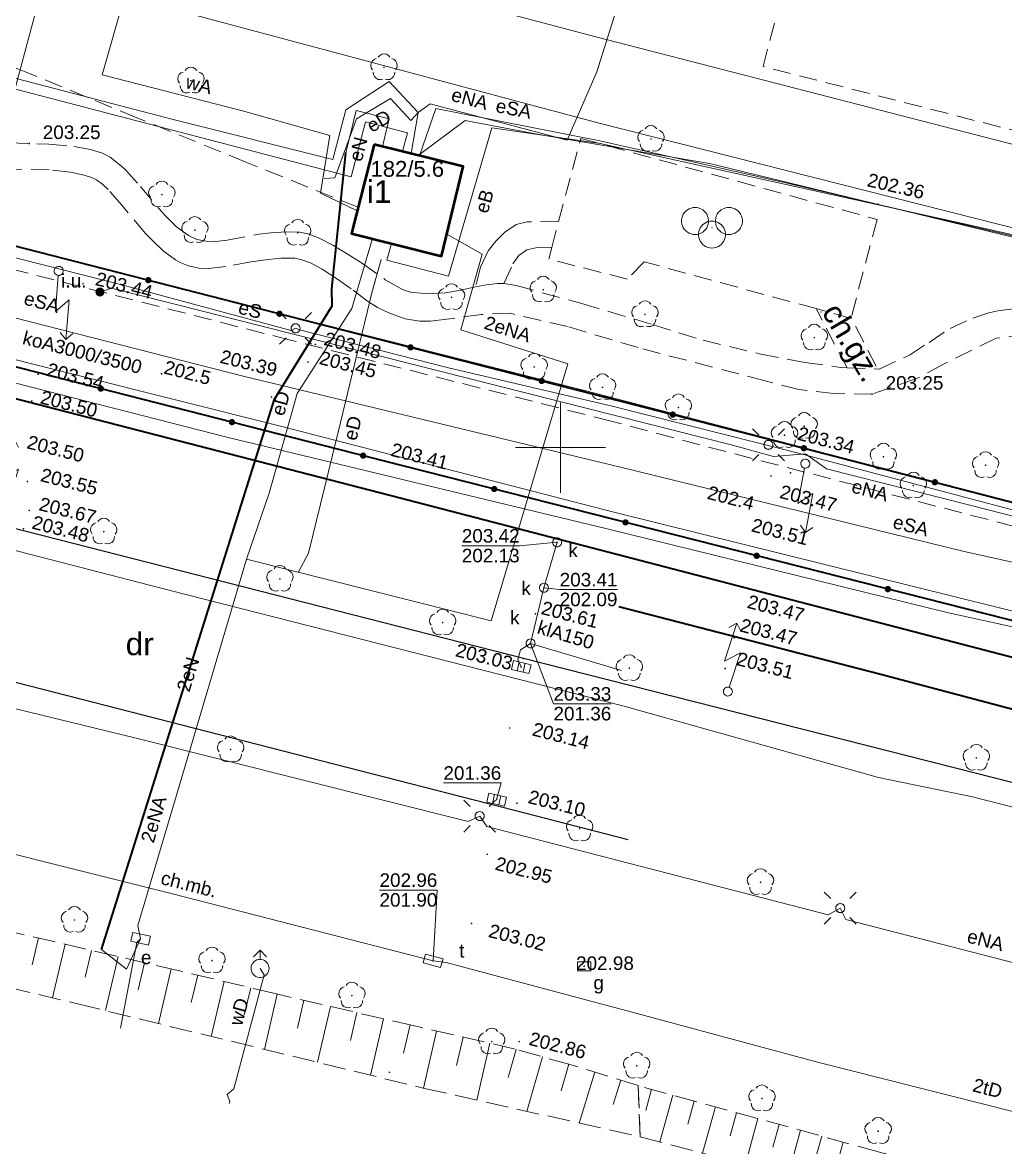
# Model space of a CAD drawing. Extents: x 0 to 7423283, y 0 to 5548300.
# Drawn here: x 7422270.2 to 7422324.7, y 5547711.2 to 5547773.6 of the extents above; entities that cross this region are included whole.
import ezdxf
from ezdxf.enums import TextEntityAlignment as Align

# ---------------------------------------------------------------- set-up
doc = ezdxf.new("R2010")
doc.units = 0
doc.header["$PDSIZE"] = 0.75
for name, pattern in [('PRZER1-1', [2, 1, -1]), ('PRZER2-1', [3, 2, -1]), ('PRZER2_5-1', [3.5, 2.5, -1])]:
    doc.linetypes.add(name, pattern=pattern)
doc.layers.get('0').update_dxf_attribs({"linetype": 'CONTINUOUS', "lineweight": 13})
for name, color, linetype, lineweight, true_color in [('BUBS04', 7, 'PRZER2-1', 18, 0x0a0909), ('BUBS05', 7, 'PRZER2-1', 18, 0x0a0909), ('EGBB01', 7, 'CONTINUOUS', 50, 0x0a0909), ('EGBB01_O', 7, 'CONTINUOUS', 50, 0x0a0909), ('EGBD03', 7, 'CONTINUOUS', 18, 0x008000), ('EGBP04', 7, 'CONTINUOUS', 18, 0x008000), ('EGBU01', 7, 'PRZER1-1', 18, 0x008000), ('EGBU01_O', 7, 'PRZER1-1', 18, 0x008000), ('OBOP02', 7, 'CONTINUOUS', 18, 0x008000), ('SUOP03', 1, 'CONTINUOUS', 35, 0xff0000), ('SUPE03', 1, 'CONTINUOUS', 18, 0xff0000), ('SUPE03_O', 1, 'CONTINUOUS', 18, 0xff0000), ('SUPE04', 1, 'CONTINUOUS', 18, 0xff0000), ('SUPE04_O', 1, 'CONTINUOUS', 18, 0xff0000), ('SUPE06', 1, 'CONTINUOUS', 18, 0xff0000), ('SUPE06_O', 1, 'CONTINUOUS', 18, 0xff0000), ('SUPK02', 7, 'CONTINUOUS', 18, 0x803300), ('SUPK02_O', 7, 'CONTINUOUS', 18, 0x803300), ('SUPK03', 7, 'CONTINUOUS', 18, 0x803300), ('SUPK03_O', 7, 'CONTINUOUS', 18, 0x803300), ('SUPT01', 7, 'CONTINUOUS', 18, 0xff9100), ('SUPT01_O', 7, 'CONTINUOUS', 18, 0xff9100), ('SUPW03', 5, 'CONTINUOUS', 18, 0x0000ff), ('SUPW03_O', 5, 'CONTINUOUS', 18, 0x0000ff), ('SUUS02', 7, 'CONTINUOUS', 18, 0x0a0909), ('SUUS05', 7, 'CONTINUOUS', 18, 0x0a0909), ('SUUS15', 7, 'CONTINUOUS', 18, 0xff9100), ('SUUS15_O', 7, 'CONTINUOUS', 18, 0xff9100), ('SUUS18_01', 7, 'CONTINUOUS', 18, 0x0a0909), ('SUUS18_01_O', 7, 'CONTINUOUS', 18, 0x0a0909), ('SUUS22', 7, 'CONTINUOUS', 18, 0x0a0909), ('SUUS22_O', 7, 'CONTINUOUS', 18, 0x0a0909)]:
    doc.layers.add(name, color=color, linetype=linetype, lineweight=lineweight, true_color=true_color)
for name, color, linetype, lineweight in [('BUBZ02', 7, 'PRZER2_5-1', 18), ('GSLKOC', 7, 'CONTINUOUS', 18), ('GTGETI_O', 7, 'CONTINUOUS', 18), ('KTCR02', 7, 'PRZER2-1', 18), ('KTCR02_O', 7, 'PRZER2-1', 18), ('KTKR01', 7, 'CONTINUOUS', 25), ('KTOK05_01', 7, 'CONTINUOUS', 35), ('KTTR03', 7, 'CONTINUOUS', 35), ('RTPW02', 7, 'CONTINUOUS', 13), ('RTPW02_O', 7, 'CONTINUOUS', 13), ('SUSM', 7, 'CONTINUOUS', 18)]:
    doc.layers.add(name, color=color, linetype=linetype, lineweight=lineweight)
for name, color, linetype, true_color in [('SUPS01_03', 1, 'CONTINUOUS', 0xff0000), ('SUPS01_03_O', 1, 'CONTINUOUS', 0xff0000), ('SUPS01_04', 7, 'CONTINUOUS', 0xffd900), ('SUPS01_04_O', 7, 'CONTINUOUS', 0xffd900), ('SUPS01_05', 7, 'CONTINUOUS', 0x803300), ('SUPS01_05_O', 7, 'CONTINUOUS', 0x803300), ('SUPS01_07', 7, 'CONTINUOUS', 0xff9100), ('SUPS01_07_O', 7, 'CONTINUOUS', 0xff9100), ('SUUS31_01', 7, 'CONTINUOUS', 0x0a0909), ('SUUS31_01_O', 7, 'CONTINUOUS', 0x0a0909)]:
    doc.layers.add(name, color=color, linetype=linetype, true_color=true_color)
doc.styles.add('GEO-INFO', font='Arial')

# ---------------------------------------------------------------- blocks, each defined once
blk = doc.blocks.new('EPPGN')
blk.add_hatch(color=0).paths.add_polyline_path([(-0.09, 0), (-0.085595, -0.027812), (-0.072812, -0.052901), (-0.052901, -0.072812), (-0.027812, -0.085595), (0, -0.09), (0.027812, -0.085595), (0.052901, -0.072812), (0.072812, -0.052901), (0.085595, -0.027812), (0.09, 0), (0.085595, 0.027812), (0.072812, 0.052901), (0.052901, 0.072812), (0.027812, 0.085595), (0, 0.09), (-0.027812, 0.085595), (-0.052901, 0.072812), (-0.072812, 0.052901), (-0.085595, 0.027812)])
blk = doc.blocks.new('KOLO')
blk.add_hatch(color=0).paths.add_polyline_path([(0, 0.5), (-0.12941, 0.482963), (-0.25, 0.433013), (-0.353553, 0.353553), (-0.433013, 0.25), (-0.482963, 0.12941), (-0.5, 0), (-0.482963, -0.12941), (-0.433013, -0.25), (-0.353553, -0.353553), (-0.25, -0.433013), (-0.12941, -0.482963), (0, -0.5), (0.12941, -0.482963), (0.25, -0.433013), (0.353553, -0.353553), (0.433013, -0.25), (0.482963, -0.12941), (0.5, 0), (0.482963, 0.12941), (0.433013, 0.25), (0.353553, 0.353553), (0.25, 0.433013), (0.12941, 0.482963)])
blk = doc.blocks.new('SPDLP')
blk.add_hatch(color=0).paths.add_polyline_path([(-0.09, 0), (-0.085595, -0.027812), (-0.072812, -0.052901), (-0.052901, -0.072812), (-0.027812, -0.085595), (0, -0.09), (0.027812, -0.085595), (0.052901, -0.072812), (0.072812, -0.052901), (0.085595, -0.027812), (0.09, 0), (0.085595, 0.027812), (0.072812, 0.052901), (0.052901, 0.072812), (0.027812, 0.085595), (0, 0.09), (-0.027812, 0.085595), (-0.052901, 0.072812), (-0.072812, 0.052901), (-0.085595, 0.027812)])
at = {"color": 0}
for points in [[(-0.268652, 1.271938), (-0.048001, 1.40916), (0.20623, 1.462858), (0.463525, 1.426585), (0.693003, 1.304695), (0.867117, 1.11182), (0.964971, 0.871109)], [(-1.292703, 0.137547), (-1.355024, 0.389802), (-1.327532, 0.648184), (-1.213525, 0.881678), (-1.026689, 1.062258), (-0.78945, 1.168249), (-0.530282, 1.186929)], [(1.126667, 0.648554), (1.325358, 0.481106), (1.454989, 0.255912), (1.5, 0), (1.454989, -0.255912), (1.325358, -0.481106), (1.126667, -0.648554)], [(-0.530282, -1.186929), (-0.78945, -1.168249), (-1.026689, -1.062258), (-1.213525, -0.881678), (-1.327532, -0.648184), (-1.355024, -0.389802), (-1.292703, -0.137547)], [(0.964971, -0.871109), (0.867117, -1.11182), (0.693003, -1.304695), (0.463525, -1.426585), (0.20623, -1.462858), (-0.048001, -1.40916), (-0.268652, -1.271938)]]:
    blk.add_lwpolyline(points, dxfattribs=at)
blk = doc.blocks.new('SZAFA1')
at = {"color": 0}
blk.add_lwpolyline([(-1, -0.5), (-1, 0.5), (1, 0.5), (1, -0.5)], close=True, dxfattribs=at)
blk = doc.blocks.new('POINT')
at = {"color": 0}
blk.add_point((0, 0), dxfattribs=at)
blk = doc.blocks.new('SUSM07_01')
at = {"color": 0}
for points in [[(0.5, 0), (4.5, 0), (3.1, 1.4), (7.5, 1.4)], [(6.793489, 2.104679), (7.5, 1.4), (6.793489, 0.695321)]]:
    blk.add_lwpolyline(points, dxfattribs=at)
blk.add_lwpolyline([(0.5, 0), (0.482963, -0.12941), (0.433013, -0.25), (0.353553, -0.353553), (0.25, -0.433013), (0.12941, -0.482963), (0, -0.5), (-0.12941, -0.482963), (-0.25, -0.433013), (-0.353553, -0.353553), (-0.433013, -0.25), (-0.482963, -0.12941), (-0.5, 0), (-0.482963, 0.12941), (-0.433013, 0.25), (-0.353553, 0.353553), (-0.25, 0.433013), (-0.12941, 0.482963), (0, 0.5), (0.12941, 0.482963), (0.25, 0.433013), (0.353553, 0.353553), (0.433013, 0.25), (0.482963, 0.12941)], close=True, dxfattribs=at)
blk = doc.blocks.new('OKRAG_PELNY')
at = {"color": 0}
blk.add_lwpolyline([(0.5, 0), (0.482963, -0.12941), (0.433013, -0.25), (0.353553, -0.353553), (0.25, -0.433013), (0.12941, -0.482963), (0, -0.5), (-0.12941, -0.482963), (-0.25, -0.433013), (-0.353553, -0.353553), (-0.433013, -0.25), (-0.482963, -0.12941), (-0.5, 0), (-0.482963, 0.12941), (-0.433013, 0.25), (-0.353553, 0.353553), (-0.25, 0.433013), (-0.12941, 0.482963), (0, 0.5), (0.12941, 0.482963), (0.25, 0.433013), (0.353553, 0.353553), (0.433013, 0.25), (0.482963, 0.12941)], close=True, dxfattribs=at)
blk = doc.blocks.new('PROSTOKAT2-1_PELNY')
at = {"color": 0}
blk.add_lwpolyline([(1, 0.5), (1, -0.5), (-1, -0.5), (-1, 0.5)], close=True, dxfattribs=at)
blk = doc.blocks.new('PROSTOKAT1_5-1_PELNY')
at = {"color": 0}
blk.add_lwpolyline([(0.75, -0.5), (-0.75, -0.5), (-0.75, 0.5), (0.75, 0.5)], close=True, dxfattribs=at)
blk = doc.blocks.new('SUUS05')
at = {"color": 0}
blk.add_lwpolyline([(0.5, -0.25), (-0.5, -0.25), (-0.5, 0.25), (0.5, 0.25)], close=True, dxfattribs=at)
for points in [[(-0.175, -0.25), (-0.175, 0.25)], [(0.175, -0.25), (0.175, 0.25)]]:
    blk.add_lwpolyline(points, dxfattribs=at)
blk = doc.blocks.new('SUSM01_01')
at = {"color": 0}
for points in [[(-0.353553, 0.353553), (-0.212132, 0.212132)], [(0.353553, 0.353553), (0.212132, 0.212132)], [(-0.353553, -0.353553), (-0.212132, -0.212132)], [(0.353553, -0.353553), (0.212132, -0.212132)]]:
    blk.add_lwpolyline(points, dxfattribs=at)
blk.add_lwpolyline([(0.1, 0), (0.093969, -0.034202), (0.076604, -0.064279), (0.05, -0.086603), (0.025882, -0.096593), (0, -0.1), (-0.025882, -0.096593), (-0.05, -0.086603), (-0.073305, -0.068017), (-0.090097, -0.043388), (-0.098883, -0.014904), (-0.098883, 0.014904), (-0.090097, 0.043388), (-0.073305, 0.068017), (-0.05, 0.086603), (-0.022252, 0.097493), (0.007473, 0.09972), (0.036534, 0.093087), (0.062349, 0.078183), (0.082624, 0.056332), (0.095557, 0.029476)], close=True, dxfattribs=at)
blk = doc.blocks.new('SUUS02')
at = {"color": 0}
blk.add_lwpolyline([(1, 0), (0.984808, -0.173648), (0.939693, -0.34202), (0.866025, -0.5), (0.766044, -0.642788), (0.642788, -0.766044), (0.5, -0.866025), (0.34202, -0.939693), (0.173648, -0.984808), (0, -1), (-0.173648, -0.984808), (-0.34202, -0.939693), (-0.5, -0.866025), (-0.654861, -0.75575), (-0.786053, -0.618159), (-0.888835, -0.458227), (-0.959493, -0.281733), (-0.995472, -0.095056), (-0.995472, 0.095056), (-0.959493, 0.281733), (-0.888835, 0.458227), (-0.786053, 0.618159), (-0.654861, 0.75575), (-0.5, 0.866025), (-0.327068, 0.945001), (-0.142315, 0.989821), (0.047582, 0.998867), (0.235759, 0.971812), (0.415415, 0.909632), (0.580057, 0.814576), (0.723734, 0.690079), (0.841254, 0.540641), (0.928368, 0.371662), (0.981929, 0.189251)], close=True, dxfattribs=at)
for points in [[(1, 0), (2, 0)], [(1.292893, 0.707107), (2, 0), (1.292893, -0.707107)]]:
    blk.add_lwpolyline(points, dxfattribs=at)
blk = doc.blocks.new('BUBS04')
at = {"color": 0}
for points in [[(2.25, 1.875), (2.233246, 1.651437), (2.183359, 1.432867), (2.101453, 1.224174), (1.989358, 1.03002), (1.849578, 0.854741), (1.685235, 0.702253), (1.5, 0.575962), (1.298012, 0.478689), (1.083781, 0.412608), (0.862095, 0.379194), (0.637905, 0.379194), (0.416219, 0.412608), (0.201988, 0.478689), (0, 0.575962), (-0.185235, 0.702253), (-0.349578, 0.854741), (-0.489358, 1.03002), (-0.601453, 1.224174), (-0.683359, 1.432867), (-0.733246, 1.651437), (-0.75, 1.875), (-0.733246, 2.098563), (-0.683359, 2.317133), (-0.601453, 2.525826), (-0.489358, 2.71998), (-0.349578, 2.895259), (-0.185235, 3.047747), (0, 3.174038), (0.201988, 3.271311), (0.416219, 3.337392), (0.637905, 3.370806), (0.862095, 3.370806), (1.083781, 3.337392), (1.298012, 3.271311), (1.5, 3.174038), (1.685235, 3.047747), (1.849578, 2.895259), (1.989358, 2.71998), (2.101453, 2.525826), (2.183359, 2.317133), (2.233246, 2.098563)], [(0.75, 0), (0.733246, -0.223563), (0.683359, -0.442133), (0.601453, -0.650826), (0.489358, -0.84498), (0.349578, -1.020259), (0.185235, -1.172747), (0, -1.299038), (-0.201988, -1.396311), (-0.416219, -1.462392), (-0.637905, -1.495806), (-0.862095, -1.495806), (-1.083781, -1.462392), (-1.298012, -1.396311), (-1.5, -1.299038), (-1.685235, -1.172747), (-1.849578, -1.020259), (-1.989358, -0.84498), (-2.101453, -0.650826), (-2.183359, -0.442133), (-2.233246, -0.223563), (-2.25, 0), (-2.233246, 0.223563), (-2.183359, 0.442133), (-2.101453, 0.650826), (-1.989358, 0.84498), (-1.849578, 1.020259), (-1.685235, 1.172747), (-1.5, 1.299038), (-1.298012, 1.396311), (-1.083781, 1.462392), (-0.862095, 1.495806), (-0.637905, 1.495806), (-0.416219, 1.462392), (-0.201988, 1.396311), (0, 1.299038), (0.185235, 1.172747), (0.349578, 1.020259), (0.489358, 0.84498), (0.601453, 0.650826), (0.683359, 0.442133), (0.733246, 0.223563)], [(2.25, -1.875), (2.233246, -2.098563), (2.183359, -2.317133), (2.101453, -2.525826), (1.989358, -2.71998), (1.849578, -2.895259), (1.685235, -3.047747), (1.5, -3.174038), (1.298012, -3.271311), (1.083781, -3.337392), (0.862095, -3.370806), (0.637905, -3.370806), (0.416219, -3.337392), (0.201988, -3.271311), (0, -3.174038), (-0.185235, -3.047747), (-0.349578, -2.895259), (-0.489358, -2.71998), (-0.601453, -2.525826), (-0.683359, -2.317133), (-0.733246, -2.098563), (-0.75, -1.875), (-0.733246, -1.651437), (-0.683359, -1.432867), (-0.601453, -1.224174), (-0.489358, -1.03002), (-0.349578, -0.854741), (-0.185235, -0.702253), (0, -0.575962), (0.201988, -0.478689), (0.416219, -0.412608), (0.637905, -0.379194), (0.862095, -0.379194), (1.083781, -0.412608), (1.298012, -0.478689), (1.5, -0.575962), (1.685235, -0.702253), (1.849578, -0.854741), (1.989358, -1.03002), (2.101453, -1.224174), (2.183359, -1.432867), (2.233246, -1.651437)]]:
    blk.add_lwpolyline(points, close=True, dxfattribs=at)

msp = doc.modelspace()

# ---------------------------------------------------------------- linework, layer by layer
at = {"color": 7, "linetype": 'Continuous', "lineweight": 13, "elevation": 100, "flags": 128}
for points in [[(7422300, 5547747.5), (7422300, 5547752.5)], [(7422297.5, 5547750), (7422302.5, 5547750)]]:
    msp.add_lwpolyline(points, dxfattribs=at)
at = {"layer": 'BUBS04', "color": 18, "linetype": 'PRZER2-1', "lineweight": 18, "ltscale": 0.5, "true_color": 0x0a0909, "elevation": 10.14}
msp.add_lwpolyline([(7422308.39, 5547762.19), (7422308.38, 5547762.17), (7422308.4, 5547762.17)], close=True, dxfattribs=at)
at = {"layer": 'BUBS05', "color": 18, "linetype": 'PRZER2-1', "lineweight": 18, "ltscale": 0.5, "true_color": 0x0a0909, "elevation": 10.14}
msp.add_lwpolyline([(7422344.93, 5547781.16), (7422340.37, 5547763.7), (7422311.22, 5547771.11), (7422315.82, 5547788.64), (7422318.14, 5547788.17), (7422319.73, 5547787.68), (7422324.94, 5547786.3), (7422335.88, 5547783.52)], close=True, dxfattribs=at)
at = {"layer": 'BUBZ02', "color": 7, "linetype": 'PRZER2_5-1', "lineweight": 18, "ltscale": 0.5, "elevation": 10.14}
for points in [[(7422247.22, 5547730.61), (7422248.54, 5547726.71), (7422248.37, 5547726.52), (7422250.5, 5547725.84), (7422255.98, 5547724.1), (7422259.07, 5547723.01), (7422264.28, 5547721.33), (7422273.26, 5547719.17), (7422292.46, 5547714.49), (7422304.41, 5547711.81), (7422304.3, 5547714.64)], [(7422304.3, 5547714.64), (7422300.58, 5547715.79), (7422297.48, 5547716.67), (7422291.9, 5547717.95), (7422284.18, 5547719.74), (7422278.81, 5547721.02), (7422269.5, 5547723.19), (7422262.02, 5547724.8), (7422258.8, 5547726.16), (7422254.58, 5547727.75), (7422247.22, 5547730.61)], [(7422304.3, 5547714.64), (7422304.41, 5547711.81), (7422324.59, 5547706.54), (7422343.75, 5547701.54), (7422357.57, 5547698.88), (7422380.84, 5547692.31), (7422380.55, 5547691.47), (7422386.28, 5547689.86), (7422394.23, 5547687.75), (7422412.78, 5547683.56), (7422425.72, 5547680.34), (7422427.73, 5547682.82)], [(7422427.73, 5547682.82), (7422420.21, 5547684.87), (7422411.64, 5547687.18), (7422396.63, 5547690.76), (7422386.89, 5547693.06), (7422380.3, 5547694.53), (7422365.84, 5547698.01), (7422354.66, 5547700.65), (7422349.17, 5547702.19), (7422343.18, 5547703.89), (7422332.28, 5547706.97), (7422317.67, 5547710.96), (7422304.3, 5547714.64)]]:
    msp.add_lwpolyline(points, dxfattribs=at)
at = {"layer": 'BUBZ02', "color": 7, "linetype": 'Continuous', "lineweight": 18, "elevation": 10.14, "flags": 128}
for points in [[(7422271.074, 5547722.823), (7422270.729, 5547721.342)], [(7422272.545, 5547722.48), (7422271.852, 5547719.509)], [(7422274.016, 5547722.138), (7422273.668, 5547720.646)], [(7422275.486, 5547721.795), (7422274.788, 5547718.798)], [(7422276.957, 5547721.452), (7422276.606, 5547719.946)], [(7422278.428, 5547721.109), (7422277.722, 5547718.082)], [(7422279.897, 5547720.761), (7422279.536, 5547719.245)], [(7422281.366, 5547720.411), (7422280.642, 5547717.371)], [(7422282.835, 5547720.061), (7422282.472, 5547718.537)], [(7422284.304, 5547719.711), (7422283.595, 5547716.651)], [(7422285.776, 5547719.37), (7422285.419, 5547717.832)], [(7422287.247, 5547719.029), (7422286.529, 5547715.936)], [(7422288.718, 5547718.688), (7422288.357, 5547717.133)], [(7422290.189, 5547718.347), (7422289.464, 5547715.22)], [(7422291.66, 5547718.006), (7422291.296, 5547716.434)], [(7422293.132, 5547717.667), (7422292.406, 5547714.503)], [(7422294.604, 5547717.33), (7422294.242, 5547715.751)], [(7422296.076, 5547716.992), (7422295.353, 5547713.841)], [(7422297.547, 5547716.651), (7422297.106, 5547715.099)], [(7422299, 5547716.239), (7422298.141, 5547713.216)], [(7422300.452, 5547715.826), (7422300.035, 5547714.356)], [(7422301.896, 5547715.383), (7422301.026, 5547712.569)], [(7422303.339, 5547714.937), (7422302.921, 5547713.587)], [(7422305.04, 5547714.436), (7422304.719, 5547713.271)], [(7422306.219, 5547714.112), (7422305.507, 5547711.524)], [(7422307.398, 5547713.787), (7422307.044, 5547712.501)], [(7422308.577, 5547713.463), (7422307.873, 5547710.906)], [(7422309.756, 5547713.138), (7422309.406, 5547711.867)], [(7422310.935, 5547712.814), (7422310.24, 5547710.288)], [(7422312.114, 5547712.489), (7422311.769, 5547711.234)], [(7422313.293, 5547712.165), (7422312.606, 5547709.669)], [(7422314.472, 5547711.84), (7422314.131, 5547710.6)], [(7422315.651, 5547711.516), (7422314.973, 5547709.051)]]:
    msp.add_lwpolyline(points, dxfattribs=at)
at = {"layer": 'EGBB01', "color": 18, "linetype": 'Continuous', "lineweight": 50, "true_color": 0x0a0909, "elevation": 10.26}
msp.add_lwpolyline([(7422289.68, 5547766.8), (7422288.41, 5547761.87), (7422293.4, 5547760.6), (7422294.61, 5547765.57)], close=True, dxfattribs=at)
at = {"layer": 'EGBD03', "color": 96, "linetype": 'Continuous', "lineweight": 18, "true_color": 0x008000, "elevation": 10.3}
msp.add_lwpolyline([(7422194.39, 5548053.5), (7422184.85, 5548019.75), (7422176.11, 5547988.16), (7422167.47, 5547956.53), (7422158.84, 5547924.97), (7422141.62, 5547861.86), (7422133, 5547830.19), (7422129.27, 5547817.04), (7422126.26, 5547805.84), (7422124.29, 5547798.44), (7422132.45, 5547796.43), (7422153.04, 5547791.02), (7422213.07, 5547775.65), (7422213.56, 5547776.27), (7422217.32, 5547775.42), (7422217.41, 5547774.55), (7422245.94, 5547767.29), (7422273.72, 5547760.14), (7422301.4, 5547753.14), (7422329.11, 5547745.92)], dxfattribs=at)
at = {"layer": 'EGBU01', "color": 7, "linetype": 'Continuous', "lineweight": 18, "elevation": 10.17}
msp.add_lwpolyline([(7422194.39, 5548053.5), (7422184.85, 5548019.75), (7422176.11, 5547988.16), (7422167.47, 5547956.53), (7422158.84, 5547924.97), (7422141.62, 5547861.86), (7422133, 5547830.19), (7422129.27, 5547817.04), (7422126.26, 5547805.84), (7422124.29, 5547798.44), (7422132.45, 5547796.43), (7422153.04, 5547791.02), (7422213.07, 5547775.65), (7422213.56, 5547776.27), (7422217.32, 5547775.42), (7422217.41, 5547774.55), (7422245.94, 5547767.29), (7422273.72, 5547760.14), (7422301.4, 5547753.14), (7422329.11, 5547745.92)], dxfattribs=at)
at = {"layer": 'EGBU01', "color": 96, "linetype": 'PRZER1-1', "lineweight": 18, "ltscale": 0.5, "true_color": 0x008000, "elevation": 10.18}
msp.add_lwpolyline([(7422194.39, 5548053.5), (7422184.85, 5548019.75), (7422176.11, 5547988.16), (7422167.47, 5547956.53), (7422158.84, 5547924.97), (7422141.62, 5547861.86), (7422133, 5547830.19), (7422129.27, 5547817.04), (7422126.26, 5547805.84), (7422124.29, 5547798.44), (7422132.45, 5547796.43), (7422153.04, 5547791.02), (7422213.07, 5547775.65), (7422213.56, 5547776.27), (7422217.32, 5547775.42), (7422217.41, 5547774.55), (7422245.94, 5547767.29), (7422273.72, 5547760.14), (7422301.4, 5547753.14), (7422329.11, 5547745.92)], dxfattribs=at)
at = {"layer": 'GSLKOC', "color": 7, "linetype": 'PRZER2-1', "lineweight": 18, "ltscale": 0.5, "elevation": 10.18}
for points in [[(7422288.78, 5547763.32), (7422282.56, 5547765.82), (7422276.53, 5547768.28), (7422270.39, 5547770.81), (7422262.95, 5547773.77), (7422262.06, 5547774.23)], [(7422266.49, 5547766.97), (7422271.64, 5547766.82), (7422273.04, 5547766.69), (7422273.96, 5547766.51), (7422274.62, 5547766.31), (7422275.05, 5547766.1), (7422275.68, 5547765.6), (7422275.89, 5547765.39), (7422276.72, 5547764.47), (7422277.72, 5547763.27), (7422278.13, 5547762.83), (7422278.73, 5547762.24), (7422279.38, 5547761.76), (7422279.85, 5547761.54), (7422280.36, 5547761.43), (7422280.75, 5547761.41), (7422281.53, 5547761.49), (7422283.3, 5547761.82), (7422283.95, 5547761.9), (7422284.81, 5547761.96), (7422285.55, 5547761.94), (7422285.99, 5547761.84), (7422286.58, 5547761.62), (7422287.38, 5547761.21), (7422288.24, 5547760.7), (7422288.98, 5547760.23), (7422290.29, 5547759.3), (7422290.94, 5547758.92), (7422291.25, 5547758.76), (7422291.69, 5547758.62), (7422292.25, 5547758.55), (7422292.88, 5547758.53), (7422293.64, 5547758.58), (7422294.54, 5547758.75), (7422295.29, 5547758.91), (7422295.89, 5547759.02), (7422296.5, 5547759.09), (7422296.86, 5547759.09), (7422297.54, 5547758.98), (7422301.18, 5547757.98), (7422305.13, 5547756.81), (7422307.9, 5547755.95), (7422311.09, 5547755.18), (7422313.54, 5547754.72), (7422315.53, 5547754.44), (7422315.88, 5547754.41), (7422317.65, 5547754.35), (7422319.33, 5547755.13), (7422320.43, 5547755.83), (7422321.58, 5547756.6), (7422322.85, 5547757.18), (7422323.74, 5547757.46), (7422324.23, 5547757.57), (7422325.31, 5547757.72)], [(7422316.11, 5547757.16), (7422314.16, 5547757.7), (7422304.64, 5547760.29), (7422303.7, 5547759.34), (7422299.36, 5547760.44), (7422299.51, 5547761.08), (7422299.89, 5547762.52), (7422301.13, 5547767.13), (7422317.54, 5547762.64), (7422316.1, 5547757.19)], [(7422325.83, 5547756.21), (7422324.13, 5547756.07), (7422321.21, 5547754.62), (7422319.72, 5547753.82), (7422317.26, 5547752.96), (7422315.15, 5547752.99), (7422313.21, 5547753.21), (7422311.33, 5547753.7), (7422304.3, 5547755.54), (7422300.39, 5547756.71), (7422297.22, 5547757.44), (7422295.62, 5547757.38), (7422293.7, 5547757.11), (7422292.79, 5547757.01), (7422292.21, 5547757.01), (7422291.4, 5547757.14), (7422290.48, 5547757.46), (7422289.86, 5547757.77), (7422289.31, 5547758.11), (7422288.4, 5547758.8), (7422287.64, 5547759.34), (7422286.8, 5547759.88), (7422286.15, 5547760.23), (7422285.66, 5547760.41), (7422285.27, 5547760.49), (7422284.51, 5547760.49), (7422283.8, 5547760.42), (7422282.84, 5547760.29), (7422281.45, 5547760.03), (7422280.5, 5547759.93), (7422279.96, 5547759.95), (7422279.39, 5547760.07), (7422278.92, 5547760.26), (7422278.67, 5547760.4), (7422277.98, 5547760.9), (7422277.42, 5547761.43), (7422277.01, 5547761.86), (7422275.69, 5547763.44), (7422274.94, 5547764.3), (7422274.64, 5547764.58), (7422274.28, 5547764.83), (7422274.01, 5547764.96), (7422273.6, 5547765.1), (7422272.85, 5547765.27), (7422271.66, 5547765.4), (7422267.54, 5547765.44)], [(7422299.89, 5547762.52), (7422298.15, 5547762.51), (7422297.54, 5547762.36), (7422296.91, 5547761.94), (7422296.41, 5547761.44), (7422295.99, 5547760.91), (7422295.56, 5547760), (7422295.29, 5547758.91)], [(7422296.86, 5547759.09), (7422297.36, 5547760.19), (7422297.68, 5547760.64), (7422298.14, 5547760.95), (7422298.63, 5547761.07), (7422299.51, 5547761.08)], [(7422315.88, 5547754.41), (7422314.16, 5547757.7)], [(7422317.49, 5547754.51), (7422316.1, 5547757.19)]]:
    msp.add_lwpolyline(points, dxfattribs=at)
at = {"layer": 'KTCR02', "color": 7, "linetype": 'PRZER2-1', "lineweight": 18, "ltscale": 0.5, "elevation": 10.18}
msp.add_lwpolyline([(7422457.33, 5547712.08), (7422406.19, 5547725.15), (7422369.24, 5547734.41), (7422333.85, 5547743.37), (7422307.72, 5547750.15), (7422302.81, 5547751.46), (7422285.03, 5547755.96), (7422266.57, 5547760.66), (7422259.79, 5547762.4), (7422249.65, 5547764.97), (7422231.15, 5547769.69), (7422221.31, 5547772.2), (7422217, 5547773.33), (7422217.26, 5547774.23), (7422216.94, 5547775.43)], dxfattribs=at)
at = {"layer": 'KTKR01', "color": 7, "linetype": 'Continuous', "lineweight": 25, "elevation": 10.18}
for points in [[(7422117.29, 5547776.26), (7422142.87, 5547769.55), (7422162.27, 5547764.63), (7422188.53, 5547757.97), (7422219.68, 5547749.87), (7422234.63, 5547746.22), (7422241.17, 5547744.57), (7422260.64, 5547739.34), (7422297.38, 5547729.93), (7422303.75, 5547728.29)], [(7422513.09, 5547683.07), (7422481.13, 5547691.28), (7422443.7, 5547700.98), (7422426.8, 5547705.31), (7422395.01, 5547713.46), (7422346.62, 5547725.95), (7422297.94, 5547738.31), (7422251.34, 5547750.2), (7422243.22, 5547752.37)]]:
    msp.add_lwpolyline(points, dxfattribs=at)
at = {"layer": 'KTOK05_01', "color": 7, "linetype": 'Continuous', "lineweight": 35, "elevation": 10.18}
for points in [[(7422514.27, 5547692.01), (7422469.44, 5547703.4), (7422404.99, 5547719.93), (7422336.73, 5547737.41), (7422329.36, 5547739.3), (7422290.25, 5547749.25), (7422220.69, 5547767.02), (7422210.25, 5547769.63), (7422167.25, 5547780.67), (7422121.96, 5547792.16)], [(7422222.04, 5547773.41), (7422312.77, 5547750.15), (7422339.52, 5547743.2)]]:
    msp.add_lwpolyline(points, dxfattribs=at)
at = {"layer": 'KTTR03', "color": 7, "linetype": 'Continuous', "lineweight": 35, "elevation": 10.18}
for points in [[(7422303.11, 5547744.07), (7422291.12, 5547747.2), (7422263.2, 5547754.4), (7422228.44, 5547763.16)], [(7422612.99, 5547664.98), (7422579.76, 5547672.97), (7422560.34, 5547678), (7422530.39, 5547685.66), (7422509.53, 5547691.05), (7422495.78, 5547694.59), (7422468.42, 5547701.52), (7422427.08, 5547712.17), (7422382.73, 5547723.56), (7422347.87, 5547732.42), (7422303.11, 5547744.07)], [(7422303.23, 5547741.2), (7422317.67, 5547737.46), (7422338.72, 5547731.88), (7422358.58, 5547726.81), (7422393.65, 5547717.91), (7422442.72, 5547705.33), (7422464.09, 5547699.86), (7422510.08, 5547688.04), (7422561.91, 5547674.67), (7422612.32, 5547662.29)]]:
    msp.add_lwpolyline(points, dxfattribs=at)
at = {"layer": 'SUOP03', "color": 1, "linetype": 'Continuous', "lineweight": 35, "true_color": 0xff0000, "elevation": 10.18}
msp.add_lwpolyline([(7422274.567, 5547722.186), (7422284.151, 5547752.69), (7422287.341, 5547757.863), (7422287.328, 5547758.803), (7422288.097, 5547766.337)], dxfattribs=at)
at = {"layer": 'SUPE03', "color": 1, "linetype": 'Continuous', "lineweight": 18, "true_color": 0xff0000, "elevation": 10.18}
for points in [[(7422292.19, 5547766.17), (7422293.09, 5547768.79), (7422302.18, 5547767), (7422312.32, 5547764.71), (7422341.39, 5547757.91)], [(7422292.11, 5547766.19), (7422294.71, 5547768.12), (7422298.7, 5547767.37), (7422308.26, 5547765.75), (7422343.55, 5547757.18), (7422346.81, 5547750.74), (7422396.48, 5547737.89), (7422439.23, 5547726.71), (7422457.04, 5547722.66), (7422473.53, 5547719.53), (7422480.49, 5547717.94), (7422508.94, 5547709.79), (7422523.18, 5547706.77), (7422547.27, 5547695), (7422554.54, 5547690.94), (7422564.31, 5547690.16), (7422580.06, 5547689.52), (7422592.74, 5547686.6), (7422601.22, 5547684.33), (7422617.77, 5547681.51), (7422632.4, 5547678.46), (7422641.23, 5547678.27), (7422648.37, 5547677.67)], [(7422309.53, 5547750.13), (7422286.81, 5547755.87), (7422275.12, 5547758.83), (7422274.48, 5547758.62)], [(7422309.53, 5547750.13), (7422311.8, 5547749.51), (7422313.57, 5547749.65), (7422314.73, 5547748.82), (7422320.86, 5547747.27)], [(7422341.19, 5547742.09), (7422327.17, 5547745.67), (7422320.86, 5547747.27)]]:
    msp.add_lwpolyline(points, dxfattribs=at)
at = {"layer": 'SUPE04', "color": 1, "linetype": 'Continuous', "lineweight": 18, "true_color": 0xff0000, "elevation": 10.18}
for points in [[(7422288.39, 5547765.01), (7422236.05, 5547778.7), (7422233.92, 5547779.89), (7422226.55, 5547782.27), (7422214.88, 5547784.78), (7422210.55, 5547790.04), (7422207.94, 5547794.51), (7422212.37, 5547809.88), (7422212.13, 5547810.53), (7422212.29, 5547811.96), (7422215.28, 5547825.1), (7422200.33, 5547829.49), (7422194.18, 5547898.34), (7422189.77, 5547899.64)], [(7422291.73, 5547766.29), (7422292.12, 5547768.56), (7422290.51, 5547770.29), (7422288.1, 5547768.72), (7422287.38, 5547765.96), (7422278.46, 5547768.2), (7422245.21, 5547776.9), (7422215.48, 5547785.12), (7422222.18, 5547813.96), (7422221.2, 5547816.78), (7422217.99, 5547825.62), (7422201.94, 5547830.14), (7422204.35, 5547837.48), (7422207.14, 5547836.95)], [(7422291.73, 5547766.29), (7422292.12, 5547768.56), (7422292.78, 5547769.05), (7422300.36, 5547767.04), (7422302.02, 5547770.82), (7422309.74, 5547795.37), (7422313.47, 5547807.72), (7422316.33, 5547817.89), (7422317.37, 5547822.81), (7422320.18, 5547837.14)], [(7422158.09, 5547789.22), (7422157.25, 5547784.33), (7422157.5, 5547783.97), (7422167.04, 5547781.65), (7422204.75, 5547772.2), (7422235.97, 5547763.6), (7422244.33, 5547761.25), (7422284.48, 5547751.18), (7422303.02, 5547746.41), (7422347.7, 5547735.32), (7422389.6, 5547725.27), (7422431.03, 5547714.29), (7422474, 5547703.15), (7422498.98, 5547696.6), (7422504.77, 5547695.04), (7422521.48, 5547690.69), (7422579.57, 5547675.76), (7422612.83, 5547667.05), (7422626.65, 5547663.63)], [(7422158.09, 5547789.22), (7422161.92, 5547788.35), (7422170.59, 5547786.07), (7422170.89, 5547786.12), (7422171.12, 5547785.96), (7422195.12, 5547779.7), (7422195.39, 5547779.78), (7422197.13, 5547779.29), (7422218.03, 5547773.88), (7422218.22, 5547774.05), (7422218.34, 5547773.83), (7422241.59, 5547767.97), (7422258.83, 5547763.35), (7422259.11, 5547763.42), (7422259.31, 5547763.25), (7422261.22, 5547762.7), (7422275.7, 5547759.01), (7422285.07, 5547756.49), (7422285.32, 5547756.61), (7422285.53, 5547756.52), (7422293.79, 5547754.41), (7422302.78, 5547752.31), (7422313.12, 5547749.71), (7422334.59, 5547744.01)], [(7422290.13, 5547766.69), (7422290.513, 5547768.216), (7422288.673, 5547768.672), (7422288.097, 5547766.337), (7422287.328, 5547758.803), (7422287.341, 5547757.863), (7422284.151, 5547752.69), (7422274.567, 5547722.186), (7422275.947, 5547721.101), (7422276.734, 5547722.782)], [(7422291.25, 5547766.41), (7422291.52, 5547767.45), (7422289.19, 5547768.06), (7422288.39, 5547765.01)], [(7422302.19, 5547766.85), (7422322.46, 5547762.38), (7422341.42, 5547758.08), (7422345.98, 5547750.59), (7422391.28, 5547738.78), (7422432.49, 5547728.17), (7422447.99, 5547724.66)], [(7422282.6, 5547743.81), (7422296.16, 5547740.39), (7422300.41, 5547754.64), (7422294.47, 5547756.53), (7422295.66, 5547760.72), (7422293.7, 5547761.83)], [(7422276.734, 5547722.782), (7422276.58, 5547723.51), (7422282.6, 5547743.81)], [(7422240.73, 5547742.98), (7422246.15, 5547741.7), (7422246.92, 5547741.94), (7422247.17, 5547741.88), (7422247.44, 5547741.82), (7422247.6, 5547741.3), (7422265.44, 5547736.67), (7422265.96, 5547737.05), (7422266.24, 5547737.01), (7422266.63, 5547736.3), (7422276.56, 5547733.87), (7422294.89, 5547729.27), (7422295.52, 5547729.58), (7422295.91, 5547729), (7422314.83, 5547724.11), (7422315.5, 5547724.48), (7422315.8, 5547723.85), (7422344.38, 5547716.47)], [(7422275.62, 5547717.82), (7422276.52, 5547722.57), (7422276.734, 5547722.782)], [(7422276.734, 5547722.782), (7422276.52, 5547722.57), (7422275.62, 5547717.82)]]:
    msp.add_lwpolyline(points, dxfattribs=at)
at = {"layer": 'SUPE06', "color": 1, "linetype": 'Continuous', "lineweight": 18, "true_color": 0xff0000, "elevation": 10.18}
for points in [[(7422286.91, 5547764.92), (7422287.49, 5547764.94), (7422288.69, 5547768.21), (7422290.58, 5547769.35), (7422291.71, 5547768.12), (7422292.12, 5547768.56)], [(7422302.19, 5547766.85), (7422296.19, 5547767.72), (7422293.8, 5547759.5), (7422290.37, 5547760.39), (7422290.63, 5547761.3)], [(7422282.6, 5547743.81), (7422283.86, 5547747.47), (7422285.4, 5547752.99), (7422288.44, 5547757.7), (7422289.57, 5547761.53)], [(7422285.47, 5547743.08), (7422286.03, 5547744.15), (7422287.8, 5547751.39), (7422289.54, 5547758.58), (7422290.07, 5547760.43)]]:
    msp.add_lwpolyline(points, dxfattribs=at)
at = {"layer": 'SUPK02', "color": 36, "linetype": 'Continuous', "lineweight": 18, "true_color": 0x803300, "elevation": 10.18}
msp.add_lwpolyline([(7422297.82, 5547737.84), (7422297.64, 5547738.26), (7422297.79, 5547738.8), (7422298.34, 5547739.15), (7422303.37, 5547737.65)], dxfattribs=at)
at = {"layer": 'SUPK03', "color": 36, "linetype": 'Continuous', "lineweight": 18, "true_color": 0x803300, "elevation": 10.18}
for points in [[(7422118.809, 5547796.599), (7422125.376, 5547794.812), (7422148.101, 5547789.004), (7422163.075, 5547785.032), (7422197.16, 5547776.131), (7422208.458, 5547773.069), (7422210.718, 5547772.454), (7422233.848, 5547766.79), (7422245.164, 5547763.428), (7422261.281, 5547759.356), (7422282.422, 5547753.949), (7422303.404, 5547748.9), (7422322.299, 5547744.254), (7422325.526, 5547743.538), (7422327.495, 5547746.718), (7422328.219, 5547742.936), (7422362.747, 5547734.297), (7422381.718, 5547729.489), (7422394.541, 5547726.429), (7422458.321, 5547710.026), (7422479.494, 5547704.703), (7422500.137, 5547699.06)], [(7422117.891, 5547793.221), (7422124.484, 5547791.428), (7422147.219, 5547785.616), (7422162.185, 5547781.648), (7422196.26, 5547772.749), (7422207.542, 5547769.691), (7422209.842, 5547769.066), (7422232.932, 5547763.41), (7422244.236, 5547760.052), (7422260.419, 5547755.964), (7422281.578, 5547750.551), (7422302.576, 5547745.5), (7422321.501, 5547740.846), (7422325.213, 5547740.022), (7422361.893, 5547730.903), (7422380.882, 5547726.091), (7422393.699, 5547723.031), (7422457.459, 5547706.634), (7422478.606, 5547701.317), (7422500.763, 5547695.26), (7422501.858, 5547695.999)], [(7422299.81, 5547744.75), (7422299.08, 5547742.23), (7422298.34, 5547739.15)]]:
    msp.add_lwpolyline(points, dxfattribs=at)
at = {"layer": 'SUPS01_05_O', "color": 36, "linetype": 'Continuous', "lineweight": 9, "true_color": 0x803300, "elevation": 10.8, "flags": 128}
for points in [[(7422294.53, 5547744.562), (7422297.733, 5547744.562), (7422299.81, 5547744.75)], [(7422294.53, 5547744.562), (7422297.733, 5547744.562)], [(7422303.153, 5547742.132), (7422299.95, 5547742.133), (7422299.08, 5547742.23)], [(7422299.95, 5547742.133), (7422303.153, 5547742.132)], [(7422302.813, 5547735.802), (7422299.61, 5547735.803), (7422298.34, 5547739.15)], [(7422299.61, 5547735.803), (7422302.813, 5547735.802)], [(7422293.51, 5547731.418), (7422296.713, 5547731.417), (7422296.46, 5547730.49)]]:
    msp.add_lwpolyline(points, dxfattribs=at)
at = {"layer": 'SUPS01_07_O', "color": 30, "linetype": 'Continuous', "lineweight": 9, "true_color": 0xff9100, "elevation": 10.8, "flags": 128}
for points in [[(7422289.97, 5547725.482), (7422293.173, 5547725.482), (7422292.94, 5547721.56)], [(7422289.97, 5547725.482), (7422293.173, 5547725.482)]]:
    msp.add_lwpolyline(points, dxfattribs=at)
at = {"layer": 'SUPT01', "color": 30, "linetype": 'Continuous', "lineweight": 18, "true_color": 0xff9100, "elevation": 10.18}
for points in [[(7422223.58, 5547739.32), (7422233.1, 5547736.78), (7422247.12, 5547733.12), (7422278.57, 5547725.25), (7422292.94, 5547721.56)], [(7422292.94, 5547721.56), (7422293.66, 5547721.46), (7422304.17, 5547718.65), (7422314.23, 5547715.94), (7422366.59, 5547702.72), (7422387.78, 5547697.45), (7422402.27, 5547693.64)]]:
    msp.add_lwpolyline(points, dxfattribs=at)
at = {"layer": 'SUPW03', "color": 5, "linetype": 'Continuous', "lineweight": 18, "true_color": 0x0000ff, "elevation": 10.18}
for points in [[(7422200.79, 5547836.95), (7422198.5, 5547828.03), (7422225.56, 5547811.78), (7422237.6, 5547802.78), (7422249.88, 5547793.3), (7422272.15, 5547780.79), (7422273.42, 5547780.34), (7422277.08, 5547779.35), (7422301.95, 5547772.76), (7422346.86, 5547761.18), (7422382.52, 5547752.47), (7422407.19, 5547745.54), (7422452.62, 5547734.05), (7422484.15, 5547726.28), (7422500.44, 5547722.79), (7422508.83, 5547721.46)], [(7422302.14, 5547767.98), (7422271.46, 5547776.2), (7422269, 5547767.02), (7422188.4, 5547788.63), (7422198.5, 5547828.03)], [(7422277.08, 5547779.35), (7422274.6, 5547770.65), (7422282.37, 5547768.66), (7422287.22, 5547767.29), (7422286.7, 5547764.1), (7422288.73, 5547763.12)], [(7422136.06, 5547778.87), (7422172.19, 5547769.31), (7422253.25, 5547748.56), (7422278.37, 5547742.08), (7422303.46, 5547735.68), (7422317.61, 5547731.72), (7422322.83, 5547730.64), (7422341.18, 5547725.95), (7422346.12, 5547724.6), (7422363.28, 5547720.25), (7422376.04, 5547716.9), (7422407.29, 5547708.82), (7422426.87, 5547703.95)], [(7422302.14, 5547767.98), (7422498.5, 5547718.26), (7422507.96, 5547718.03)], [(7422281.64, 5547713.65), (7422281.67, 5547713.77), (7422281.53, 5547714.15), (7422281.89, 5547714.46), (7422283.58, 5547720.79), (7422283.35, 5547721.14)]]:
    msp.add_lwpolyline(points, dxfattribs=at)

# ---------------------------------------------------------------- block references
at = {"layer": 'BUBS04', "color": 18, "lineweight": 18, "true_color": 0x0a0909, "xscale": 0.5, "yscale": 0.5, "rotation": 90}
msp.add_blockref('BUBS04', (7422308.39, 5547762.18, 10.14), dxfattribs=at)
at = {"layer": 'EGBP04', "color": 96, "lineweight": 18, "true_color": 0x008000, "xscale": 0.5, "yscale": 0.5, "rotation": 90}
for p in [(7422273.72, 5547760.14, 10.32), (7422301.4, 5547753.14, 10.32), (7422290.52, 5547715.38, 10.32)]:
    msp.add_blockref('EPPGN', p, dxfattribs=at)
at = {"layer": 'GSLKOC', "color": 7, "lineweight": 18, "xscale": 0.5, "yscale": 0.5, "rotation": 90}
msp.add_blockref('POINT', (7422314.44, 5547757.52, 10.18), dxfattribs=at)
at = {"layer": 'KTOK05_01', "color": 7, "lineweight": 35, "xscale": 0.35, "yscale": 0.35, "rotation": 90}
for p in [(7422277.159, 5547759.28, 10.18), (7422284.424, 5547757.417, 10.18), (7422291.689, 5547755.554, 10.18), (7422274.526, 5547753.267, 10.18), (7422298.954, 5547753.692, 10.18), (7422281.793, 5547751.41, 10.18), (7422306.219, 5547751.829, 10.18), (7422289.06, 5547749.554, 10.18), (7422313.483, 5547749.965, 10.18), (7422296.328, 5547747.704, 10.18), (7422320.742, 5547748.079, 10.18), (7422303.596, 5547745.855, 10.18), (7422310.865, 5547744.005, 10.18), (7422318.133, 5547742.156, 10.18)]:
    msp.add_blockref('KOLO', p, dxfattribs=at)
at = {"layer": 'OBOP02', "color": 96, "lineweight": 18, "true_color": 0x008000, "xscale": 0.5, "yscale": 0.5, "rotation": 90}
for p in [(7422290.22, 5547771.07, 10.12), (7422279.52, 5547770.33, 10.12), (7422305.01, 5547767.1, 10.12), (7422277.91, 5547764.02, 10.12), (7422279.74, 5547762.05, 10.12), (7422285.44, 5547761.9, 10.12), (7422293.96, 5547758.33, 10.12), (7422299.04, 5547758.75, 10.12), (7422304.68, 5547757.38, 10.12), (7422314.06, 5547756.09, 10.12), (7422298.54, 5547754.47, 10.12), (7422302.33, 5547753.34, 10.12), (7422306.53, 5547752.22, 10.12), (7422313.5, 5547751.19, 10.12), (7422312.41, 5547750.69, 10.12), (7422317.89, 5547749.49, 10.12), (7422323.55, 5547749.02, 10.12), (7422319.55, 5547747.89, 10.12), (7422274.69, 5547745.34, 10.12), (7422284.45, 5547742.72, 10.12), (7422293.47, 5547740.3, 10.12), (7422303.81, 5547737.77, 10.12), (7422281.72, 5547733.27, 10.12), (7422323.04, 5547732.8, 10.12), (7422301.06, 5547728.89, 10.12), (7422311.08, 5547725.91, 10.12), (7422273.07, 5547723.82, 10.12), (7422280.69, 5547721.57, 10.12), (7422288.44, 5547719.63, 10.12), (7422296.19, 5547717.08, 10.12), (7422304.22, 5547715.74, 10.12), (7422311.16, 5547713.93, 10.12), (7422317.6, 5547712.12, 10.12)]:
    msp.add_blockref('SPDLP', p, dxfattribs=at)
at = {"layer": 'RTPW02', "color": 7, "lineweight": 13, "xscale": 0.09, "yscale": 0.09, "rotation": 90}
for p in [(7422270.56, 5547766.85, 10.2), (7422273.54, 5547759.09, 10.2), (7422286.42, 5547755.72, 10.2), (7422286.01, 5547754.74, 10.2), (7422271.05, 5547754.06, 10.2), (7422283.98, 5547752.8, 10.2), (7422317.26, 5547752.96, 10.2), (7422270.7, 5547752.58, 10.2), (7422312.77, 5547750.15, 10.2), (7422290.25, 5547749.25, 10.2), (7422312.74, 5547748.6, 10.2), (7422270.46, 5547748.12, 10.2), (7422270.56, 5547746.52, 10.2), (7422270.24, 5547745.5, 10.2), (7422310.08, 5547744.22, 10.2), (7422310.09, 5547742.28, 10.2), (7422298.61, 5547740.79, 10.2), (7422309.62, 5547739.45, 10.2), (7422297.94, 5547738.31, 10.2), (7422309.12, 5547737.76, 10.2), (7422297.18, 5547734.46, 10.2), (7422297.58, 5547730.29, 10.2), (7422295.94, 5547727.46, 10.2), (7422295.07, 5547723.63, 10.2), (7422297.71, 5547717.08, 10.2)]:
    msp.add_blockref('KOLO', p, dxfattribs=at)
at = {"layer": 'SUPS01_03', "color": 1, "lineweight": 5, "true_color": 0xff0000, "xscale": 0.09, "yscale": 0.09, "rotation": 90}
for p in [(7422317.58, 5547763.49, 10.24), (7422277.89, 5547754.09, 10.24), (7422311.66, 5547748.42, 10.24)]:
    msp.add_blockref('KOLO', p, dxfattribs=at)
at = {"layer": 'SUPS01_04', "color": 40, "lineweight": 5, "true_color": 0xffd900, "xscale": 0.09, "yscale": 0.09, "rotation": 90}
msp.add_blockref('KOLO', (7422301.31, 5547721.26, 10.24), dxfattribs=at)
at = {"layer": 'SUPS01_05', "color": 36, "lineweight": 5, "true_color": 0x803300, "xscale": 0.09, "yscale": 0.09, "rotation": 90}
for p in [(7422299.81, 5547744.75, 10.24), (7422299.08, 5547742.23, 10.24), (7422298.34, 5547739.15, 10.24), (7422297.82, 5547737.84, 10.24), (7422296.46, 5547730.49, 10.24)]:
    msp.add_blockref('KOLO', p, dxfattribs=at)
at = {"layer": 'SUPS01_07', "color": 30, "lineweight": 5, "true_color": 0xff9100, "xscale": 0.09, "yscale": 0.09, "rotation": 90}
msp.add_blockref('KOLO', (7422292.94, 5547721.56, 10.24), dxfattribs=at)
at = {"layer": 'SUSM', "color": 7, "lineweight": 18}
for name, p, xscale, yscale, rotation in [('SUSM07_01', (7422272.19, 5547759.79, 10.24), 0.5, 0.5, 265.4857963827115), ('SUSM01_01', (7422285.32, 5547756.61, 10.24), 2.5, 2.5, 90), ('OKRAG_PELNY', (7422285.32, 5547756.61, 10.24), 0.5, 0.5, 90), ('SUSM01_01', (7422311.52, 5547750.15, 10.24), 2.5, 2.5, 90), ('SUSM07_01', (7422269.29, 5547746.66, 10.24), 0.5, 0.5, 72.60227704237961), ('OKRAG_PELNY', (7422311.52, 5547750.15, 10.24), 0.5, 0.5, 90), ('SUSM07_01', (7422313.56, 5547749.11, 10.24), 0.5, 0.5, 259.665286756945), ('SUSM07_01', (7422309.27, 5547736.48, 10.24), 0.5, 0.5, 71.92746801276071), ('SUSM01_01', (7422295.52, 5547729.58, 10.24), 2.5, 2.5, 90), ('OKRAG_PELNY', (7422295.52, 5547729.58, 10.24), 0.5, 0.5, 90), ('SUSM01_01', (7422315.5, 5547724.48, 10.24), 2.5, 2.5, 90), ('OKRAG_PELNY', (7422315.5, 5547724.48, 10.24), 0.5, 0.5, 90)]:
    msp.add_blockref(name, p, dxfattribs=dict(at, xscale=xscale, yscale=yscale, rotation=rotation))
at = {"layer": 'SUUS02', "color": 18, "lineweight": 18, "true_color": 0x0a0909, "xscale": 0.5, "yscale": 0.5, "rotation": 90}
msp.add_blockref('SUUS02', (7422283.35, 5547721.14, 10.24), dxfattribs=at)
at = {"layer": 'SUUS05', "color": 18, "lineweight": 18, "true_color": 0x0a0909}
for p, rotation in [((7422297.82, 5547737.84, 10.24), 346.7918628285447), ((7422296.46, 5547730.49, 10.24), 347.3472391703368)]:
    msp.add_blockref('SUUS05', p, dxfattribs=dict(at, rotation=rotation))
at = {"layer": 'SUUS15', "color": 36, "lineweight": 18, "true_color": 0x803300, "xscale": 0.5, "yscale": 0.5, "rotation": 90}
for p in [(7422299.81, 5547744.75, 10.24), (7422299.08, 5547742.23, 10.24), (7422298.34, 5547739.15, 10.24)]:
    msp.add_blockref('OKRAG_PELNY', p, dxfattribs=at)
at = {"layer": 'SUUS15', "color": 30, "lineweight": 18, "true_color": 0xff9100, "xscale": 0.5, "yscale": 0.5, "rotation": 344.8457233679546}
msp.add_blockref('PROSTOKAT2-1_PELNY', (7422292.94, 5547721.56, 10.24), dxfattribs=at)
at = {"layer": 'SUUS18_01', "color": 18, "lineweight": 18, "true_color": 0x0a0909, "xscale": 0.5, "yscale": 0.5, "rotation": 347.9050197387167}
msp.add_blockref('SZAFA1', (7422276.734, 5547722.782, 10.24), dxfattribs=at)
at = {"layer": 'SUUS22', "color": 18, "lineweight": 18, "true_color": 0x0a0909, "xscale": 0.5, "yscale": 0.5, "rotation": 359.9997925898467}
msp.add_blockref('PROSTOKAT1_5-1_PELNY', (7422301.31, 5547721.26, 10.25), dxfattribs=at)
at = {"layer": 'SUUS31_01', "color": 18, "lineweight": 5, "true_color": 0x0a0909, "xscale": 0.5, "yscale": 0.5, "rotation": 18.16574619700616}
msp.add_blockref('KOLO', (7422274.48, 5547758.62, 10.24), dxfattribs=at)

# ---------------------------------------------------------------- texts
at = {"layer": 'EGBB01_O', "color": 18, "linetype": 'Continuous', "lineweight": 0, "true_color": 0x0a0909, "style": 'GEO-INFO'}
msp.add_text('182/5.6', height=0.875, dxfattribs=at).set_placement((7422291.51, 5547765.462, 10.8), align=Align.MIDDLE)
msp.add_text('i1', height=1.25, dxfattribs=at).set_placement((7422289.27, 5547764.81, 10.8), align=Align.TOP_LEFT)
at = {"layer": 'EGBU01_O', "color": 96, "linetype": 'Continuous', "lineweight": 0, "true_color": 0x008000, "style": 'GEO-INFO'}
msp.add_text('dr', height=1.25, dxfattribs=at).set_placement((7422276.683, 5547739.145, 10.8), align=Align.MIDDLE)
at = {"layer": 'GTGETI_O', "color": 7, "linetype": 'Continuous', "lineweight": 0, "style": 'GEO-INFO'}
msp.add_text('ch.gz.', height=1.25, rotation=300.49542, dxfattribs=at).set_placement((7422314.44, 5547757.52, 10.8))
at = {"layer": 'KTCR02_O', "color": 7, "linetype": 'Continuous', "lineweight": 0, "style": 'GEO-INFO'}
msp.add_text('ch.mb.', height=0.75, rotation=345.77944, dxfattribs=at).set_placement((7422279.417, 5547725.812, 10.8), align=Align.MIDDLE)
at = {"layer": 'RTPW02_O', "color": 7, "linetype": 'Continuous', "lineweight": 0, "style": 'GEO-INFO'}
for p in [(7422271.31, 5547767.1, 10.8), (7422318.01, 5547753.21, 10.8)]:
    msp.add_text('203.25', height=0.75, dxfattribs=at).set_placement(p)
for s, rotation, p in [('203.44', 345.64046, (7422274.17, 5547759.02, 10.8)), ('203.48', 345.59434, (7422286.84, 5547755.7, 10.8)), ('203.39', 345.73078, (7422281.08, 5547754.71, 10.8)), ('203.45', 345.66286, (7422286.58, 5547754.64, 10.8)), ('203.54', 345.53861, (7422271.48, 5547753.99, 10.8)), ('203.50', 345.55161, (7422271.12, 5547752.46, 10.8)), ('203.34', 345.41766, (7422313.07, 5547750.45, 10.8)), ('203.50', 345.55161, (7422270.38, 5547749.97, 10.8)), ('203.41', 345.96355, (7422290.55, 5547749.55, 10.8)), ('203.55', 345.60155, (7422271.13, 5547748.15, 10.8)), ('203.47', 345.69152, (7422312.09, 5547747.22, 10.8)), ('203.67', 345.96355, (7422271.05, 5547746.54, 10.8)), ('203.48', 345.89651, (7422270.66, 5547745.52, 10.8)), ('203.51', 345.62532, (7422310.52, 5547745.37, 10.8)), ('203.47', 345.55576, (7422310.29, 5547741.13, 10.8)), ('203.61', 345.39887, (7422298.873, 5547740.786, 10.8)), ('203.47', 345.69152, (7422309.89, 5547739.82, 10.8)), ('203.03', 345.77595, (7422294.125, 5547738.447, 10.8)), ('203.51', 345.49033, (7422309.7, 5547737.96, 10.8)), ('203.14', 345.58336, (7422298.38, 5547734.06, 10.8)), ('203.10', 345.92943, (7422298.15, 5547730.31, 10.8)), ('202.95', 345.62868, (7422296.32, 5547726.62, 10.8)), ('203.02', 345.48552, (7422295.96, 5547722.89, 10.8)), ('202.86', 345.53374, (7422298.2, 5547716.91, 10.8))]:
    msp.add_text(s, height=0.75, rotation=rotation, dxfattribs=at).set_placement(p)
at = {"layer": 'SUPE03_O', "color": 1, "linetype": 'Continuous', "lineweight": 0, "true_color": 0xff0000, "style": 'GEO-INFO'}
for s, rotation, p in [('eSA', 348.95089, (7422296.36, 5547768.6, 10.8)), ('eSA', 345.56063, (7422270.21, 5547757.94, 10.8)), ('eS', 345.79069, (7422282.09, 5547757.44, 10.8)), ('eSA', 345.88285, (7422318.36, 5547745.55, 10.8))]:
    msp.add_text(s, height=0.75, rotation=rotation, dxfattribs=at).set_placement(p)
at = {"layer": 'SUPE04_O', "color": 1, "linetype": 'Continuous', "lineweight": 0, "true_color": 0xff0000, "style": 'GEO-INFO'}
for s, rotation, p in [('eNA', 345.06836, (7422293.89, 5547769.23, 10.8)), ('2eNA', 342.6314, (7422295.71, 5547756.6, 10.8)), ('eNA', 345.06836, (7422316.07, 5547747.53, 10.8)), ('2eNA', 73.62385, (7422277.45, 5547728.04, 10.8)), ('eNA', 345.7187, (7422322.47, 5547722.59, 10.8))]:
    msp.add_text(s, height=0.75, rotation=rotation, dxfattribs=at).set_placement(p)
for s, rotation, p in [('eN', 75.30268, (7422288.79, 5547766.535, 10.8)), ('2eN', 72.55789, (7422279.359, 5547737.438, 10.8))]:
    msp.add_text(s, height=0.75, rotation=rotation, dxfattribs=at).set_placement(p, align=Align.MIDDLE)
at = {"layer": 'SUPE06_O', "color": 1, "linetype": 'Continuous', "lineweight": 0, "true_color": 0xff0000, "style": 'GEO-INFO'}
for s, rotation, p in [('eD', 31.2317, (7422289.55, 5547767.43, 10.8)), ('eB', 73.98435, (7422295.96, 5547762.93, 10.8)), ('eD', 74.83533, (7422284.67, 5547751.71, 10.8)), ('eD', 76.34215, (7422288.68, 5547750.34, 10.8))]:
    msp.add_text(s, height=0.75, rotation=rotation, dxfattribs=at).set_placement(p)
at = {"layer": 'SUPK02_O', "color": 36, "linetype": 'Continuous', "lineweight": 0, "true_color": 0x803300, "style": 'GEO-INFO'}
msp.add_text('klA150', height=0.75, rotation=343.46215, dxfattribs=at).set_placement((7422298.65, 5547739.72, 10.8))
at = {"layer": 'SUPK03_O', "color": 36, "linetype": 'Continuous', "lineweight": 0, "true_color": 0x803300, "style": 'GEO-INFO'}
msp.add_text('koA3000/3500', height=0.75, rotation=345.66699, dxfattribs=at).set_placement((7422270.14, 5547755.75, 10.8))
at = {"layer": 'SUPS01_03_O', "color": 1, "linetype": 'Continuous', "lineweight": 0, "true_color": 0xff0000, "style": 'GEO-INFO'}
for s, rotation, p in [('202.36', 346.94453, (7422316.94, 5547764.49, 10.8)), ('202.4', 345.61838, (7422308.076, 5547747.172, 10.8))]:
    msp.add_text(s, height=0.75, rotation=rotation, dxfattribs=at).set_placement(p)
msp.add_text('202.5', height=0.75, rotation=345.56341, dxfattribs=at).set_placement((7422278.063, 5547754.481, 10.8), align=Align.MIDDLE_LEFT)
at = {"layer": 'SUPS01_04_O', "color": 18, "linetype": 'Continuous', "lineweight": 0, "true_color": 0x0a0909, "style": 'GEO-INFO'}
msp.add_text('202.98', height=0.75, rotation=359.99979, dxfattribs=at).set_placement((7422300.86, 5547721.05, 10.8))
at = {"layer": 'SUPS01_05_O', "color": 36, "linetype": 'Continuous', "lineweight": 0, "true_color": 0x803300, "style": 'GEO-INFO'}
for s, p in [('203.42', (7422294.53, 5547744.735)), ('202.13', (7422294.53, 5547743.64)), ('203.41', (7422299.95, 5547742.305)), ('202.09', (7422299.95, 5547741.21)), ('203.33', (7422299.61, 5547735.975)), ('201.36', (7422299.61, 5547734.88)), ('201.36', (7422293.51, 5547731.59))]:
    msp.add_text(s, height=0.75, rotation=359.99979, dxfattribs=at).set_placement(p)
at = {"layer": 'SUPS01_07_O', "color": 30, "linetype": 'Continuous', "lineweight": 0, "true_color": 0xff9100, "style": 'GEO-INFO'}
for s, p in [('202.96', (7422289.97, 5547725.655)), ('201.90', (7422289.97, 5547724.56))]:
    msp.add_text(s, height=0.75, rotation=359.99979, dxfattribs=at).set_placement(p)
at = {"layer": 'SUPT01_O', "color": 30, "linetype": 'Continuous', "lineweight": 0, "true_color": 0xff9100, "style": 'GEO-INFO'}
msp.add_text('2tD', height=0.75, rotation=345.45276, dxfattribs=at).set_placement((7422322.78, 5547714.34, 10.8))
at = {"layer": 'SUPW03_O', "color": 5, "linetype": 'Continuous', "lineweight": 0, "true_color": 0x0000ff, "style": 'GEO-INFO'}
for s, rotation, p in [('wA', 345.52951, (7422279.17, 5547769.94, 10.8)), ('wD', 74.9313, (7422282.34, 5547717.91, 10.8))]:
    msp.add_text(s, height=0.75, rotation=rotation, dxfattribs=at).set_placement(p)
at = {"layer": 'SUUS15_O', "color": 36, "linetype": 'Continuous', "lineweight": 0, "true_color": 0x803300, "style": 'GEO-INFO'}
for p in [(7422300.43, 5547743.93, 10.8), (7422297.83, 5547741.83, 10.8), (7422297.21, 5547740.2, 10.8)]:
    msp.add_text('k', height=0.75, rotation=359.99979, dxfattribs=at).set_placement(p)
at = {"layer": 'SUUS15_O', "color": 30, "linetype": 'Continuous', "lineweight": 0, "true_color": 0xff9100, "style": 'GEO-INFO'}
msp.add_text('t', height=0.75, rotation=359.99979, dxfattribs=at).set_placement((7422294.38, 5547721.74, 10.8))
at = {"layer": 'SUUS18_01_O', "color": 18, "linetype": 'Continuous', "lineweight": 0, "true_color": 0x0a0909, "style": 'GEO-INFO'}
msp.add_text('e', height=0.75, rotation=359.99979, dxfattribs=at).set_placement((7422276.75, 5547721.37, 10.8))
at = {"layer": 'SUUS22_O', "color": 18, "linetype": 'Continuous', "lineweight": 0, "true_color": 0x0a0909, "style": 'GEO-INFO'}
msp.add_text('g', height=0.75, rotation=359.99979, dxfattribs=at).set_placement((7422301.82, 5547719.97, 10.8))
at = {"layer": 'SUUS31_01_O', "color": 18, "linetype": 'Continuous', "lineweight": 0, "true_color": 0x0a0909, "style": 'GEO-INFO'}
msp.add_text('i.u.', height=0.75, dxfattribs=at).set_placement((7422273.73, 5547758.87, 10.8), align=Align.RIGHT)

doc.saveas('drawing.dxf')
